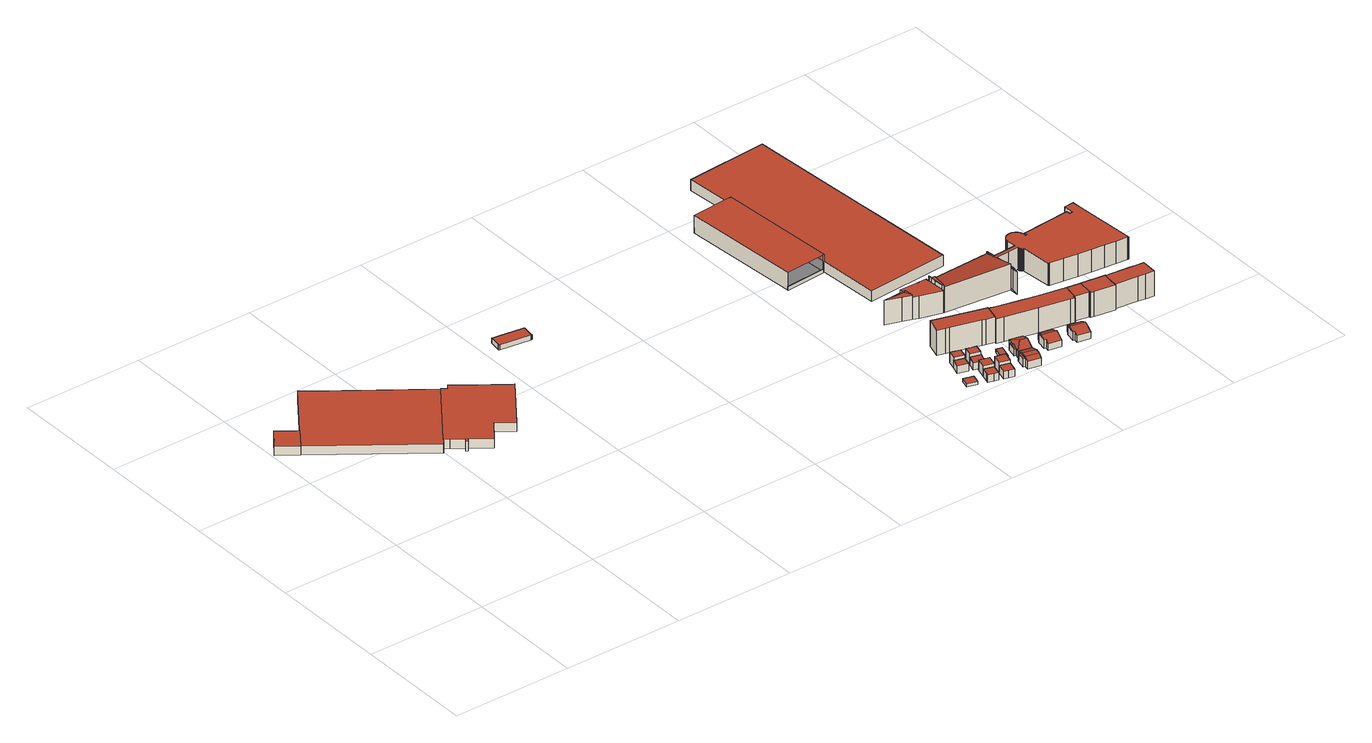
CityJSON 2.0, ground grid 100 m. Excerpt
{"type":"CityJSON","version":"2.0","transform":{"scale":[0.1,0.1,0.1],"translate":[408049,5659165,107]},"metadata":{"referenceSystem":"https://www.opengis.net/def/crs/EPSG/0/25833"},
"CityObjects":{
"building1":{"type":"Building","attributes":{"Gemeindeschluessel":14612000,"Geometrietyp2DReferenz":"3000","function":"31001_2000","roofType":"9999"},"children":["building1-1","building1-2"]},
"building1-1":{"type":"BuildingPart","attributes":{"Dachtyp_tdc":"tdcPolyFlatRoof","Dachneigung":0,"QualitaetDacherkennung":73,"Geometrietyp2DReferenz":"3000","measuredHeight":7.74,"roofType":"1000"},"parents":["building1"],"geometry":[{"type":"MultiSurface","lod":"2","boundaries":[[[0,1,2,3]],[[0,4,5,1]],[[4,6,7,5]],[[6,4,0,3]],[[2,1,5,7]]],"semantics":{"surfaces":[{"type":"WallSurface"},{"type":"RoofSurface"},{"type":"GroundSurface"}],"values":[0,0,0,1,2]}}]},
"building1-2":{"type":"BuildingPart","attributes":{"Dachtyp_tdc":"tdcPolyFlatRoof","Dachneigung":0,"QualitaetDacherkennung":89,"Geometrietyp2DReferenz":"3000","measuredHeight":7.73,"roofType":"1000"},"parents":["building1"],"geometry":[{"type":"MultiSurface","lod":"2","boundaries":[[[6,8,9,7]],[[8,10,11,9]],[[10,12,13,11]],[[12,14,15,13]],[[14,16,17,15]],[[16,18,19,17]],[[18,20,21,19]],[[20,22,23,21]],[[22,3,2,23]],[[22,20,18,16,14,12,10,8,6,3]],[[2,7,9,11,13,15,17,19,21,23]]],"semantics":{"surfaces":[{"type":"WallSurface"},{"type":"RoofSurface"},{"type":"GroundSurface"}],"values":[0,0,0,0,0,0,0,0,0,1,2]}}]},
"building2":{"type":"Building","attributes":{"Dachtyp_tdc":"tdcPolyFlatRoof","Gemeindeschluessel":14612000,"Dachneigung":0,"QualitaetDacherkennung":11,"Geometrietyp2DReferenz":"3000","measuredHeight":8.03,"function":"31001_2000","roofType":"1000"},"geometry":[{"type":"Solid","lod":"2","boundaries":[[[[24,25,26,27]],[[25,28,29,26]],[[28,30,31,29]],[[30,32,33,31]],[[32,34,35,33]],[[34,36,17,35]],[[36,37,15,17]],[[37,38,39,15]],[[38,40,41,39]],[[40,42,43,41]],[[42,44,45,43]],[[44,46,47,45]],[[46,48,49,47]],[[48,24,27,49]],[[48,46,44,42,40,38,37,36,34,32,30,28,25,24]],[[27,26,29,31,33,35,17,15,39,41,43,45,47,49]]]],"semantics":{"surfaces":[{"type":"WallSurface"},{"type":"RoofSurface"},{"type":"GroundSurface"}],"values":[[0,0,0,0,0,0,0,0,0,0,0,0,0,0,1,2]]}}]},
"building3":{"type":"Building","attributes":{"Dachtyp_tdc":"tdcPolyFlatRoof","Gemeindeschluessel":14612000,"Dachneigung":0,"QualitaetDacherkennung":66,"Geometrietyp2DReferenz":"3000","measuredHeight":3.95,"function":"31001_2000","roofType":"1000"},"geometry":[{"type":"Solid","lod":"2","boundaries":[[[[50,51,52,53]],[[51,54,55,52]],[[54,56,57,55]],[[56,58,59,57]],[[58,60,61,59]],[[60,62,63,61]],[[62,64,65,63]],[[64,66,67,65]],[[66,68,69,67]],[[68,70,71,69]],[[70,72,73,71]],[[72,74,75,73]],[[74,76,77,75]],[[76,78,79,77]],[[78,80,81,79]],[[80,50,53,81]],[[80,78,76,74,72,70,68,66,64,62,60,58,56,54,51,50]],[[53,52,55,57,59,61,63,65,67,69,71,73,75,77,79,81]]]],"semantics":{"surfaces":[{"type":"WallSurface"},{"type":"RoofSurface"},{"type":"GroundSurface"}],"values":[[0,0,0,0,0,0,0,0,0,0,0,0,0,0,0,0,1,2]]}}]},
"building4":{"type":"Building","attributes":{"Dachtyp_tdc":"tdcPolyFlatRoof","Gemeindeschluessel":14612000,"Dachneigung":0,"QualitaetDacherkennung":84,"Geometrietyp2DReferenz":"3000","measuredHeight":2.56,"function":"31001_9998","roofType":"1000"},"geometry":[{"type":"Solid","lod":"2","boundaries":[[[[82,83,84,85]],[[83,86,87,84]],[[86,88,89,87]],[[88,90,91,89]],[[90,92,93,91]],[[92,82,85,93]],[[92,90,88,86,83,82]],[[85,84,87,89,91,93]]]],"semantics":{"surfaces":[{"type":"WallSurface"},{"type":"RoofSurface"},{"type":"GroundSurface"}],"values":[[0,0,0,0,0,0,1,2]]}}]},
"building5":{"type":"Building","attributes":{"Dachtyp_tdc":"tdcPolyFlatRoof","Gemeindeschluessel":14612000,"Dachneigung":0,"QualitaetDacherkennung":27,"Geometrietyp2DReferenz":"3000","measuredHeight":6.41,"function":"31001_9998","roofType":"1000"},"geometry":[{"type":"Solid","lod":"2","boundaries":[[[[94,95,96,97]],[[95,98,99,96]],[[98,100,101,99]],[[100,94,97,101]],[[100,98,95,94]],[[97,96,99,101]]]],"semantics":{"surfaces":[{"type":"WallSurface"},{"type":"RoofSurface"},{"type":"GroundSurface"}],"values":[[0,0,0,0,1,2]]}}]},
"building6":{"type":"Building","attributes":{"Dachtyp_tdc":"tdcPolyFlatRoof","Gemeindeschluessel":14612000,"Dachneigung":0,"QualitaetDacherkennung":54,"Geometrietyp2DReferenz":"3000","measuredHeight":6.21,"function":"31001_9998","roofType":"1000"},"geometry":[{"type":"Solid","lod":"2","boundaries":[[[[102,103,104,105]],[[103,106,107,104]],[[106,108,109,107]],[[108,110,111,109]],[[110,112,113,111]],[[112,102,105,113]],[[112,110,108,106,103,102]],[[105,104,107,109,111,113]]]],"semantics":{"surfaces":[{"type":"WallSurface"},{"type":"RoofSurface"},{"type":"GroundSurface"}],"values":[[0,0,0,0,0,0,1,2]]}}]},
"building7":{"type":"Building","attributes":{"Dachtyp_tdc":"tdcPolyFlatRoof","Gemeindeschluessel":14612000,"Dachneigung":0,"QualitaetDacherkennung":80,"Geometrietyp2DReferenz":"3000","measuredHeight":8.89,"function":"31001_9998","roofType":"1000"},"geometry":[{"type":"Solid","lod":"2","boundaries":[[[[114,115,116,117]],[[118,119,115,114]],[[119,120,116,115]],[[120,121,117,116]],[[121,118,114,117]],[[121,120,119,118]]]],"semantics":{"surfaces":[{"type":"GroundSurface"},{"type":"WallSurface"},{"type":"RoofSurface"}],"values":[[0,1,1,1,1,2]]}}]},
"building8":{"type":"Building","attributes":{"Dachtyp_tdc":"tdcPolyFlatRoof","Gemeindeschluessel":14612000,"Dachneigung":0,"QualitaetDacherkennung":79,"Geometrietyp2DReferenz":"3000","measuredHeight":8.9,"function":"31001_9998","roofType":"1000"},"geometry":[{"type":"Solid","lod":"2","boundaries":[[[[122,123,124,125]],[[123,126,127,124]],[[126,128,129,127]],[[128,122,125,129]],[[128,126,123,122]],[[125,124,127,129]]]],"semantics":{"surfaces":[{"type":"WallSurface"},{"type":"RoofSurface"},{"type":"GroundSurface"}],"values":[[0,0,0,0,1,2]]}}]},
"building9":{"type":"Building","attributes":{"Dachtyp_tdc":"tdcGableRoof","Gemeindeschluessel":14612000,"Dachneigung":12.11,"QualitaetDacherkennung":17,"Geometrietyp2DReferenz":"3000","measuredHeight":7.28,"function":"31001_9998","roofType":"3100"},"geometry":[{"type":"Solid","lod":"2","boundaries":[[[[130,131,132,133]],[[131,134,135,132]],[[134,136,137,135]],[[136,130,133,137]],[[134,131,138]],[[130,136,139]],[[131,130,139,138]],[[136,134,138,139]],[[133,132,135,137]]]],"semantics":{"surfaces":[{"type":"WallSurface"},{"type":"RoofSurface"},{"type":"GroundSurface"}],"values":[[0,0,0,0,0,0,1,1,2]]}}]},
"building10":{"type":"Building","attributes":{"Dachtyp_tdc":"tdcPolyFlatRoof","Gemeindeschluessel":14612000,"Dachneigung":0,"QualitaetDacherkennung":54,"Geometrietyp2DReferenz":"3000","measuredHeight":6.26,"function":"31001_9998","roofType":"1000"},"geometry":[{"type":"Solid","lod":"2","boundaries":[[[[140,141,142,143]],[[141,144,145,142]],[[144,146,147,145]],[[146,148,149,147]],[[148,150,151,149]],[[150,140,143,151]],[[150,148,146,144,141,140]],[[143,142,145,147,149,151]]]],"semantics":{"surfaces":[{"type":"WallSurface"},{"type":"RoofSurface"},{"type":"GroundSurface"}],"values":[[0,0,0,0,0,0,1,2]]}}]},
"building11":{"type":"Building","attributes":{"Dachtyp_tdc":"tdcPolyFlatRoof","Gemeindeschluessel":14612000,"Dachneigung":0,"QualitaetDacherkennung":80,"Geometrietyp2DReferenz":"3000","measuredHeight":8.88,"function":"31001_9998","roofType":"1000"},"geometry":[{"type":"Solid","lod":"2","boundaries":[[[[152,153,154,155]],[[153,156,157,154]],[[156,158,159,157]],[[158,160,161,159]],[[160,162,163,161]],[[162,164,165,163]],[[164,152,155,165]],[[164,162,160,158,156,153,152]],[[155,154,157,159,161,163,165]]]],"semantics":{"surfaces":[{"type":"WallSurface"},{"type":"RoofSurface"},{"type":"GroundSurface"}],"values":[[0,0,0,0,0,0,0,1,2]]}}]},
"building12":{"type":"Building","attributes":{"Dachtyp_tdc":"tdcPolyFlatRoof","Gemeindeschluessel":14612000,"Dachneigung":0,"QualitaetDacherkennung":80,"Geometrietyp2DReferenz":"3000","measuredHeight":8.95,"function":"31001_9998","roofType":"1000"},"geometry":[{"type":"Solid","lod":"2","boundaries":[[[[166,167,168,145]],[[167,169,170,168]],[[169,171,147,170]],[[171,166,145,147]],[[171,169,167,166]],[[145,168,170,147]]]],"semantics":{"surfaces":[{"type":"WallSurface"},{"type":"RoofSurface"},{"type":"GroundSurface"}],"values":[[0,0,0,0,1,2]]}}]},
"building13":{"type":"Building","attributes":{"Dachtyp_tdc":"tdcPolyFlatRoof","Gemeindeschluessel":14612000,"Dachneigung":0,"QualitaetDacherkennung":47,"Geometrietyp2DReferenz":"3000","measuredHeight":21.58,"function":"31001_9998","roofType":"1000"},"geometry":[{"type":"Solid","lod":"2","boundaries":[[[[172,173,174,175]],[[173,176,177,174]],[[176,178,179,177]],[[178,180,181,179]],[[180,182,183,181]],[[182,184,185,183]],[[184,186,187,185]],[[186,188,189,187]],[[188,190,191,189]],[[190,192,193,191]],[[192,172,175,193]],[[192,190,188,186,184,182,180,178,176,173,172]],[[175,174,177,179,181,183,185,187,189,191,193]]]],"semantics":{"surfaces":[{"type":"WallSurface"},{"type":"RoofSurface"},{"type":"GroundSurface"}],"values":[[0,0,0,0,0,0,0,0,0,0,0,1,2]]}}]},
"building14":{"type":"Building","attributes":{"Dachtyp_tdc":"tdcPolyFlatRoof","Gemeindeschluessel":14612000,"Dachneigung":0,"QualitaetDacherkennung":71,"Geometrietyp2DReferenz":"3000","measuredHeight":2.73,"function":"31001_9998","roofType":"1000"},"geometry":[{"type":"Solid","lod":"2","boundaries":[[[[194,195,196,197]],[[195,198,199,196]],[[198,200,201,199]],[[200,202,203,201]],[[202,194,197,203]],[[202,200,198,195,194]],[[197,196,199,201,203]]]],"semantics":{"surfaces":[{"type":"WallSurface"},{"type":"RoofSurface"},{"type":"GroundSurface"}],"values":[[0,0,0,0,0,1,2]]}}]},
"building15":{"type":"Building","attributes":{"Gemeindeschluessel":14612000,"Geometrietyp2DReferenz":"3000","function":"31001_9998","roofType":"9999"},"children":["building15-1","building15-2"]},
"building15-1":{"type":"BuildingPart","attributes":{"Dachtyp_tdc":"tdcPolyFlatRoof","Dachneigung":7.31,"QualitaetDacherkennung":38,"Geometrietyp2DReferenz":"3000","measuredHeight":6.77,"roofType":"2100"},"parents":["building15"],"geometry":[{"type":"MultiSurface","lod":"2","boundaries":[[[204,205,206,207]],[[208,209,210,211]],[[209,204,207,210]],[[209,208,212,213,205,204]],[[207,206,214,215,211,210]]],"semantics":{"surfaces":[{"type":"WallSurface"},{"type":"RoofSurface"},{"type":"GroundSurface"}],"values":[0,0,0,1,2]}}]},
"building15-2":{"type":"BuildingPart","attributes":{"Dachtyp_tdc":"tdcCutGableRoof","Dachneigung":18.87,"QualitaetDacherkennung":30,"Geometrietyp2DReferenz":"3000","measuredHeight":8.64,"roofType":"9999"},"parents":["building15"],"geometry":[{"type":"MultiSurface","lod":"2","boundaries":[[[216,206,205]],[[216,217,218,206]],[[217,219,220,218]],[[219,221,222,220]],[[221,223,224,222]],[[223,225,226,224]],[[225,227,228,226]],[[227,229,230,228]],[[229,231,232,230]],[[231,233,211,232]],[[233,234,212,215,211]],[[223,221,219,217,216,235]],[[234,233,231,229,227,225]],[[235,234,225,223]],[[206,218,220,222,224,226,228,230,232,211,215,214]]],"semantics":{"surfaces":[{"type":"WallSurface"},{"type":"RoofSurface"},{"type":"GroundSurface"}],"values":[0,0,0,0,0,0,0,0,0,0,0,1,1,1,2]}}]},
"building16":{"type":"Building","attributes":{"Gemeindeschluessel":14612000,"Geometrietyp2DReferenz":"3000","function":"31001_9998","roofType":"9999"},"children":["building16-1","building16-2"]},
"building16-1":{"type":"BuildingPart","attributes":{"Dachtyp_tdc":"tdcHipAndGableRoof","Dachneigung":21.32,"QualitaetDacherkennung":24,"Geometrietyp2DReferenz":"3000","measuredHeight":8.96,"roofType":"5000"},"parents":["building16"],"geometry":[{"type":"MultiSurface","lod":"2","boundaries":[[[236,237,238,239]],[[237,240,220,238]],[[240,241,218,220]],[[241,242,243,218]],[[242,244,245,246,243]],[[247,248,249,250,251]],[[248,252,253,249]],[[252,254,255,253]],[[254,236,239,255]],[[248,247,256,257,244,242,241,258]],[[241,240,237,236,258]],[[236,254,252,248,258]],[[239,238,220,218,243,246,250,249,253,255]]],"semantics":{"surfaces":[{"type":"WallSurface"},{"type":"RoofSurface"},{"type":"GroundSurface"}],"values":[0,0,0,0,0,0,0,0,0,1,1,1,2]}}]},
"building16-2":{"type":"BuildingPart","attributes":{"Dachtyp_tdc":"tdcGableRoof","Dachneigung":18.89,"QualitaetDacherkennung":17,"Geometrietyp2DReferenz":"3000","measuredHeight":6.98,"roofType":"3100"},"parents":["building16"],"geometry":[{"type":"MultiSurface","lod":"2","boundaries":[[[245,259,260,246]],[[259,261,262,260]],[[261,251,250,262]],[[261,259,263]],[[259,245,257,264,263]],[[251,261,263,264,256]],[[246,260,262,250]]],"semantics":{"surfaces":[{"type":"WallSurface"},{"type":"RoofSurface"},{"type":"GroundSurface"}],"values":[0,0,0,0,1,1,2]}}]},
"building17":{"type":"Building","attributes":{"Gemeindeschluessel":14612000,"Geometrietyp2DReferenz":"3000","function":"31001_2000","roofType":"9999"},"children":["building17-1","building17-2","building17-3","building17-4","building17-5","building17-6","building17-7","building17-8","building17-9"]},
"building17-1":{"type":"BuildingPart","attributes":{"Dachtyp_tdc":"tdcGableRoof","Dachneigung":10.17,"QualitaetDacherkennung":9,"Geometrietyp2DReferenz":"3000","measuredHeight":22.15,"roofType":"3100"},"parents":["building17"],"geometry":[{"type":"MultiSurface","lod":"2","boundaries":[[[265,266,267,268,269]],[[270,271,272,273]],[[270,274,275,266,265,276,271]],[[268,267,277,278,273,272,279,280]]],"semantics":{"surfaces":[{"type":"WallSurface"},{"type":"RoofSurface"},{"type":"GroundSurface"}],"values":[0,0,1,2]}}]},
"building17-2":{"type":"BuildingPart","attributes":{"Dachtyp_tdc":"tdcPolyFlatRoof","Dachneigung":0,"QualitaetDacherkennung":38,"Geometrietyp2DReferenz":"3000","measuredHeight":22.91,"roofType":"1000"},"parents":["building17"],"geometry":[{"type":"MultiSurface","lod":"2","boundaries":[[[281,282,283,284,285,286]],[[287,288,289,278,277,290]],[[286,285,288,287,291]],[[285,284,289,288]],[[284,283,278,289]],[[283,274,278]],[[282,281,292,290,277,275]]],"semantics":{"surfaces":[{"type":"RoofSurface"},{"type":"GroundSurface"},{"type":"WallSurface"}],"values":[0,1,2,2,2,2,2]}}]},
"building17-3":{"type":"BuildingPart","attributes":{"Dachtyp_tdc":"tdcPolyFlatRoof","Dachneigung":0,"QualitaetDacherkennung":74,"Geometrietyp2DReferenz":"3000","measuredHeight":8.21,"roofType":"1000"},"parents":["building17"],"geometry":[{"type":"MultiSurface","lod":"2","boundaries":[[[293,294,295,296]],[[297,298,299,300]],[[298,293,296,299]],[[298,297,294,293]],[[296,295,300,299]]],"semantics":{"surfaces":[{"type":"WallSurface"},{"type":"RoofSurface"},{"type":"GroundSurface"}],"values":[0,0,0,1,2]}}]},
"building17-4":{"type":"BuildingPart","attributes":{"Dachtyp_tdc":"tdcPolyFlatRoof","Dachneigung":3.92,"QualitaetDacherkennung":43,"Geometrietyp2DReferenz":"3000","measuredHeight":4.65,"roofType":"2100"},"parents":["building17"],"geometry":[{"type":"MultiSurface","lod":"2","boundaries":[[[301,302,303,304]],[[305,306,307,308]],[[305,302,301,306]],[[307,304,303,308]]],"semantics":{"surfaces":[{"type":"WallSurface"},{"type":"RoofSurface"},{"type":"GroundSurface"}],"values":[0,0,1,2]}}]},
"building17-5":{"type":"BuildingPart","attributes":{"Dachtyp_tdc":"tdcPolyFlatRoof","Dachneigung":15.37,"QualitaetDacherkennung":56,"Geometrietyp2DReferenz":"3000","measuredHeight":19.2,"roofType":"2100"},"parents":["building17"],"geometry":[{"type":"MultiSurface","lod":"2","boundaries":[[[309,310,311,272,271]],[[310,312,313,311]],[[312,314,276,279,313]],[[314,312,310,309]],[[272,311,313,279]]],"semantics":{"surfaces":[{"type":"WallSurface"},{"type":"RoofSurface"},{"type":"GroundSurface"}],"values":[0,0,0,1,2]}}]},
"building17-6":{"type":"BuildingPart","attributes":{"Dachtyp_tdc":"tdcPolyFlatRoof","Dachneigung":0,"QualitaetDacherkennung":44,"Geometrietyp2DReferenz":"3000","measuredHeight":4.75,"roofType":"1000"},"parents":["building17"],"geometry":[{"type":"MultiSurface","lod":"2","boundaries":[[[315,316,317,318]],[[316,319,320,317]],[[319,321,322,320]],[[321,323,301,304,322]],[[324,307,306]],[[324,325,326,307]],[[325,315,318,326]],[[325,324,323,321,319,316,315]],[[318,317,320,322,304,307,326]]],"semantics":{"surfaces":[{"type":"WallSurface"},{"type":"RoofSurface"},{"type":"GroundSurface"}],"values":[0,0,0,0,0,0,0,1,2]}}]},
"building17-7":{"type":"BuildingPart","attributes":{"Dachtyp_tdc":"tdcFreeFormRoof","Dachneigung":26.52,"QualitaetDacherkennung":30,"Geometrietyp2DReferenz":"3000","measuredHeight":19.35,"roofType":"5000"},"parents":["building17"],"geometry":[{"type":"MultiSurface","lod":"2","boundaries":[[[327,328,329,280]],[[328,330,331,329]],[[330,332,333,331]],[[334,332,330]],[[335,334,330,328]],[[335,328,327]],[[334,335,327,269,332]],[[280,329,331,333,268]]],"semantics":{"surfaces":[{"type":"WallSurface"},{"type":"RoofSurface"},{"type":"GroundSurface"}],"values":[0,0,0,1,1,1,1,2]}}]},
"building17-8":{"type":"BuildingPart","attributes":{"Dachtyp_tdc":"tdcFreeFormRoof","Dachneigung":11.67,"QualitaetDacherkennung":12,"Geometrietyp2DReferenz":"3000","measuredHeight":21.69,"roofType":"5000"},"parents":["building17"],"geometry":[{"type":"MultiSurface","lod":"2","boundaries":[[[336,337,338,339]],[[337,340,341,342,338]],[[343,336,339,344,345]],[[340,337,346]],[[337,336,343,347,346]],[[347,340,346]],[[339,338,342,348,344]]],"semantics":{"surfaces":[{"type":"WallSurface"},{"type":"RoofSurface"},{"type":"GroundSurface"}],"values":[0,0,0,1,1,1,2]}}]},
"building17-9":{"type":"BuildingPart","attributes":{"Dachtyp_tdc":"tdcPolyFlatRoof","Dachneigung":0,"QualitaetDacherkennung":50,"Geometrietyp2DReferenz":"3000","measuredHeight":18.94,"roofType":"1000"},"parents":["building17"],"geometry":[{"type":"MultiSurface","lod":"2","boundaries":[[[292,349,350,290]],[[349,351,352,350]],[[351,345,344,352]],[[341,353,305,308,342]],[[354,355,297,300,303,302]],[[356,291,287,295,294]],[[291,356,355,354,353,341,357,345,351,349,292]],[[290,350,352,344,348,342,308,303,300,295,287]]],"semantics":{"surfaces":[{"type":"WallSurface"},{"type":"RoofSurface"},{"type":"GroundSurface"}],"values":[0,0,0,0,0,0,1,2]}}]},
"building18":{"type":"Building","attributes":{"Dachtyp_tdc":"tdcFreeFormRoof","Gemeindeschluessel":14612000,"Dachneigung":22.68,"QualitaetDacherkennung":18,"Geometrietyp2DReferenz":"3000","measuredHeight":8.89,"function":"31001_9998","roofType":"5000"},"geometry":[{"type":"Solid","lod":"2","boundaries":[[[[358,359,360,361]],[[359,362,363,360]],[[362,364,365,363]],[[364,366,367,365]],[[366,368,369,367]],[[368,370,371,369]],[[370,372,373,371]],[[372,374,375,373]],[[374,376,377,375]],[[376,358,361,377]],[[378,368,366,364,362,359,379]],[[372,370,378,379,358,376,374]],[[370,368,378]],[[359,358,379]],[[361,360,363,365,367,369,371,373,375,377]]]],"semantics":{"surfaces":[{"type":"WallSurface"},{"type":"RoofSurface"},{"type":"GroundSurface"}],"values":[[0,0,0,0,0,0,0,0,0,0,1,1,0,0,2]]}}]},
"building19":{"type":"Building","attributes":{"Gemeindeschluessel":14612000,"Dachtyp_tdc":"tdcPolyFlatRoof","Dachneigung":0,"QualitaetDacherkennung":45,"Geometrietyp2DReferenz":"3000","measuredHeight":21.24,"function":"31001_9998","roofType":"1000"},"geometry":[{"type":"Solid","lod":"2","boundaries":[[[[380,381,382,383]],[[381,384,385,382]],[[384,386,175,385]],[[386,387,193,175]],[[387,388,191,193]],[[388,389,390,191]],[[389,391,392,390]],[[391,393,394,392]],[[393,395,396,394]],[[395,397,398,396]],[[397,399,400,398]],[[399,401,402,400]],[[401,403,404,402]],[[403,405,406,404]],[[405,407,408,406]],[[407,380,383,408]],[[407,405,403,401,399,397,395,393,391,389,388,387,386,384,381,380]],[[383,382,385,175,193,191,390,392,394,396,398,400,402,404,406,408]]]],"semantics":{"surfaces":[{"type":"WallSurface"},{"type":"RoofSurface"},{"type":"GroundSurface"}],"values":[[0,0,0,0,0,0,0,0,0,0,0,0,0,0,0,0,1,2]]}}]},
"building20":{"type":"Building","attributes":{"Gemeindeschluessel":14612000,"Geometrietyp2DReferenz":"3000","function":"31001_2000","roofType":"9999"},"children":["building20-1","building20-2","building20-3","building20-4"]},
"building20-1":{"type":"BuildingPart","attributes":{"Dachtyp_tdc":"tdcPolyFlatRoof","Dachneigung":0,"QualitaetDacherkennung":84,"Geometrietyp2DReferenz":"3000","measuredHeight":9.13,"roofType":"1000"},"parents":["building20"],"geometry":[{"type":"MultiSurface","lod":"2","boundaries":[[[409,410,411,412]],[[413,414,415,416]],[[414,417,418,415]],[[417,419,420,418]],[[419,421,422,420]],[[421,423,424,422]],[[423,409,412,424]],[[423,421,419,417,414,413,410,409]],[[412,411,416,415,418,420,422,424]]],"semantics":{"surfaces":[{"type":"WallSurface"},{"type":"RoofSurface"},{"type":"GroundSurface"}],"values":[0,0,0,0,0,0,0,1,2]}}]},
"building20-2":{"type":"BuildingPart","attributes":{"Dachtyp_tdc":"tdcPolyFlatRoof","Dachneigung":0,"QualitaetDacherkennung":0,"Geometrietyp2DReferenz":"3000","measuredHeight":4.09,"roofType":"9999"},"parents":["building20"],"geometry":[{"type":"MultiSurface","lod":"2","boundaries":[[[425,426,427,428]],[[428,427,429,430]],[[427,426,431,429]],[[426,425,432,431]],[[430,429,431,432]],[[430,432,425,428]]],"semantics":{"surfaces":[{"type":"RoofSurface"},{"type":"WallSurface"},{"type":"GroundSurface"},{"type":"ClosureSurface","isClosure":"1","QuelleClosure":"LoD1Solid"}],"values":[0,1,1,1,2,3]}}]},
"building20-3":{"type":"BuildingPart","attributes":{"Dachtyp_tdc":"tdcPolyFlatRoof","Dachneigung":0,"QualitaetDacherkennung":0,"Geometrietyp2DReferenz":"3000","measuredHeight":3,"roofType":"9999"},"parents":["building20"],"geometry":[{"type":"MultiSurface","lod":"2","boundaries":[[[433,434,435,436]],[[436,435,437,438]],[[435,434,439,437]],[[434,433,440,439]],[[438,437,439,440]],[[438,440,433,436]]],"semantics":{"surfaces":[{"type":"RoofSurface"},{"type":"WallSurface"},{"type":"GroundSurface"},{"type":"ClosureSurface","isClosure":"1","QuelleClosure":"LoD1Solid"}],"values":[0,1,1,1,2,3]}}]},
"building20-4":{"type":"BuildingPart","attributes":{"Dachtyp_tdc":"tdcPolyFlatRoof","Dachneigung":0,"QualitaetDacherkennung":83,"Geometrietyp2DReferenz":"3000","measuredHeight":14.99,"roofType":"1000"},"parents":["building20"],"geometry":[{"type":"MultiSurface","lod":"2","boundaries":[[[441,413,416]],[[442,443,428,430,440,433]],[[444,441,416,432,425]],[[445,411,410]],[[445,446,436,438,411]],[[446,445,441,444,443,442]],[[440,430,432,416,411,438]]],"semantics":{"surfaces":[{"type":"WallSurface"},{"type":"RoofSurface"},{"type":"GroundSurface"}],"values":[0,0,0,0,0,1,2]}}]},
"building21":{"type":"Building","attributes":{"Dachtyp_tdc":"tdcFreeFormRoof","Gemeindeschluessel":14612000,"Dachneigung":21.78,"QualitaetDacherkennung":16,"Geometrietyp2DReferenz":"3000","measuredHeight":9.16,"function":"31001_9998","roofType":"5000"},"geometry":[{"type":"Solid","lod":"2","boundaries":[[[[447,448,449,450]],[[448,451,452,449]],[[451,453,454,452]],[[453,455,456,454]],[[455,457,458,456]],[[457,459,460,458]],[[459,461,462,460]],[[463,455,453,451,448,447,464]],[[465,461,459,457,463,464,466]],[[457,455,463]],[[447,466,464]],[[462,467,468,450,449,452,454,456,458,460]],[[461,465,467,462]],[[465,466,468,467]],[[466,447,450,468]]]],"semantics":{"surfaces":[{"type":"WallSurface"},{"type":"RoofSurface"},{"type":"GroundSurface"}],"values":[[0,0,0,0,0,0,0,1,1,0,0,2,0,0,0]]}}]},
"building22":{"type":"Building","attributes":{"Gemeindeschluessel":14612000,"Geometrietyp2DReferenz":"3000","function":"31001_9998","roofType":"9999"},"children":["building22-1","building22-2"]},
"building22-1":{"type":"BuildingPart","attributes":{"Dachtyp_tdc":"tdcPolyFlatRoof","Dachneigung":0,"QualitaetDacherkennung":29,"Geometrietyp2DReferenz":"3000","measuredHeight":21.22,"roofType":"1000"},"parents":["building22"],"geometry":[{"type":"MultiSurface","lod":"2","boundaries":[[[469,470,471,472]],[[473,469,472,474,475]],[[470,476,477,471]],[[476,478,479,477]],[[478,480,481,479]],[[480,482,483,481]],[[482,484,485,483]],[[484,486,485]],[[484,482,480,478,476,470,469,473]],[[474,472,471,477,479,481,483,485]]],"semantics":{"surfaces":[{"type":"WallSurface"},{"type":"RoofSurface"},{"type":"GroundSurface"}],"values":[0,0,0,0,0,0,0,0,1,2]}}]},
"building22-2":{"type":"BuildingPart","attributes":{"Dachtyp_tdc":"tdcPolyFlatRoof","Dachneigung":0,"QualitaetDacherkennung":59,"Geometrietyp2DReferenz":"3000","measuredHeight":21.05,"roofType":"1000"},"parents":["building22"],"geometry":[{"type":"MultiSurface","lod":"2","boundaries":[[[487,475,474,400]],[[486,488,489,485]],[[488,490,402,489]],[[490,487,400,402]],[[490,488,486,475,487]],[[400,474,485,489,402]]],"semantics":{"surfaces":[{"type":"WallSurface"},{"type":"RoofSurface"},{"type":"GroundSurface"}],"values":[0,0,0,0,1,2]}}]},
"building23":{"type":"Building","attributes":{"Dachtyp_tdc":"tdcPolyFlatRoof","Gemeindeschluessel":14612000,"Dachneigung":0,"QualitaetDacherkennung":47,"Geometrietyp2DReferenz":"3000","measuredHeight":21.27,"function":"31001_9998","roofType":"1000"},"geometry":[{"type":"Solid","lod":"2","boundaries":[[[[491,492,493,494]],[[492,495,496,493]],[[495,497,498,496]],[[497,499,500,498]],[[499,501,502,500]],[[501,503,504,502]],[[503,505,506,504]],[[505,507,508,506]],[[507,509,510,508]],[[509,511,512,510]],[[511,491,494,512]],[[511,509,507,505,503,501,499,497,495,492,491]],[[494,493,496,498,500,502,504,506,508,510,512]]]],"semantics":{"surfaces":[{"type":"WallSurface"},{"type":"RoofSurface"},{"type":"GroundSurface"}],"values":[[0,0,0,0,0,0,0,0,0,0,0,1,2]]}}]},
"building24":{"type":"Building","attributes":{"Dachtyp_tdc":"tdcPolyFlatRoof","Gemeindeschluessel":14612000,"Dachneigung":0,"QualitaetDacherkennung":32,"Geometrietyp2DReferenz":"3000","measuredHeight":19.13,"function":"31001_2000","roofType":"1000"},"geometry":[{"type":"Solid","lod":"2","boundaries":[[[[513,514,515,516]],[[514,517,518,515]],[[517,519,520,518]],[[519,521,522,520]],[[521,328,523,522]],[[328,327,524,523]],[[327,525,526,524]],[[525,527,528,526]],[[527,529,530,528]],[[529,531,532,530]],[[531,533,534,532]],[[533,535,536,534]],[[535,537,538,536]],[[537,539,540,538]],[[539,541,542,540]],[[541,543,544,542]],[[543,545,546,544]],[[545,547,548,546]],[[547,549,550,548]],[[549,551,552,550]],[[551,553,554,552]],[[553,555,556,554]],[[555,557,558,556]],[[557,559,560,558]],[[559,561,562,560]],[[561,563,564,562]],[[563,565,566,564]],[[565,567,568,566]],[[567,569,570,568]],[[569,571,572,570]],[[571,573,574,572]],[[573,575,576,574]],[[575,577,578,576]],[[577,579,580,578]],[[579,581,582,580]],[[581,583,584,582]],[[583,585,586,584]],[[585,587,588,586]],[[587,589,590,588]],[[589,591,592,590]],[[591,593,594,592]],[[593,595,596,594]],[[595,597,598,596]],[[597,599,600,598]],[[599,601,602,600]],[[601,603,604,602]],[[603,605,606,604]],[[605,607,608,606]],[[607,609,610,608]],[[609,611,612,610]],[[611,613,614,612]],[[613,615,616,614]],[[615,617,618,616]],[[617,619,620,618]],[[619,621,622,620]],[[621,623,624,622]],[[623,625,626,624]],[[625,627,628,626]],[[627,629,630,628]],[[629,631,632,630]],[[631,633,634,632]],[[633,635,636,634]],[[635,637,638,636]],[[637,639,640,638]],[[639,641,642,640]],[[641,643,644,642]],[[643,645,646,644]],[[643,641,639,637,635,633,631,629,627,625,623,621,619,617,615,613,611,609,607,605,603,601,599,597,595,593,591,589,587,585,583,581,579,577,575,573,571,569,567,565,563,561,559,557,555,553,551,549,547,545,543,541,539,537,535,533,531,529,527,525,327,328,521,519,517,514,513,647,648,649,650,651,652,653,654,655,656,657,658,659,660,661,662,663,664,665,645]],[[646,666,667,668,669,670,671,672,673,674,675,676,677,678,679,680,681,682,683,684,516,515,518,520,522,523,524,526,528,530,532,534,536,538,540,542,544,546,548,550,552,554,556,558,560,562,564,566,568,570,572,574,576,578,580,582,584,586,588,590,592,594,596,598,600,602,604,606,608,610,612,614,616,618,620,622,624,626,628,630,632,634,636,638,640,642,644]],[[645,665,666,646]],[[665,664,667,666]],[[664,663,668,667]],[[663,662,669,668]],[[662,661,670,669]],[[661,660,671,670]],[[660,659,672,671]],[[659,658,673,672]],[[658,657,674,673]],[[657,656,675,674]],[[656,655,676,675]],[[655,654,677,676]],[[654,653,678,677]],[[653,652,679,678]],[[652,651,680,679]],[[651,650,681,680]],[[650,649,682,681]],[[649,648,683,682]],[[648,647,684,683]],[[647,513,516,684]]]],"semantics":{"surfaces":[{"type":"WallSurface"},{"type":"RoofSurface"},{"type":"GroundSurface"}],"values":[[0,0,0,0,0,0,0,0,0,0,0,0,0,0,0,0,0,0,0,0,0,0,0,0,0,0,0,0,0,0,0,0,0,0,0,0,0,0,0,0,0,0,0,0,0,0,0,0,0,0,0,0,0,0,0,0,0,0,0,0,0,0,0,0,0,0,0,1,2,0,0,0,0,0,0,0,0,0,0,0,0,0,0,0,0,0,0,0,0]]}}]}
},
"vertices":[
[7,2426,100],[7,2426,23],[160,2315,23],[160,2315,100],[125,2587,100],[125,2587,23],[277,2476,100],[277,2476,23],
[575,2887,100],[575,2887,23],[831,2700,100],[831,2700,23],[1030,2555,100],[1030,2555,23],[1399,2286,100],[1399,2286,23],[1014,1757,100],[1014,1757,23],[1008,1747,100],[1008,1747,23],[990,1723,100],[990,1723,23],[983,1715,100],[983,1715,23],
[1307,1543,103],[1157,1653,103],[1157,1653,23],[1307,1543,23],[1139,1628,103],[1139,1628,23],[1125,1639,103],[1125,1639,23],[1143,1663,103],[1143,1663,23],[1053,1729,103],[1053,1729,23],[1014,1757,103],[1399,2286,103],[1439,2257,103],[1439,2257,23],[1464,2292,103],[1464,2292,23],[1717,2107,103],[1717,2107,23],[1851,2009,103],[1851,2009,23],[1561,1611,103],[1561,1611,23],[1427,1708,103],[1427,1708,23],
[2103,2512,69],[2095,2513,69],[2095,2513,29],[2103,2512,29],[2096,2521,69],[2096,2521,29],[2099,2521,69],[2099,2521,29],[2112,2611,69],[2112,2611,29],[2113,2618,69],[2113,2618,29],[2117,2617,69],[2117,2617,29],[2191,2607,69],[2191,2607,29],[2295,2592,69],[2295,2592,29],[2375,2581,69],[2375,2581,29],[2379,2580,69],[2379,2580,29],[2378,2574,69],[2378,2574,29],[2365,2484,69],[2365,2484,29],[2368,2483,69],[2368,2483,29],[2367,2475,69],[2367,2475,29],[2359,2476,69],[2359,2476,29],
[4538,89,45],[4457,111,45],[4457,111,19],[4538,89,19],[4476,182,45],[4476,182,19],[4478,181,45],[4478,181,19],[4556,159,45],[4556,159,19],[4541,102,45],[4541,102,19],
[4590,264,84],[4508,287,84],[4508,287,20],[4590,264,20],[4528,359,84],[4528,359,20],[4610,336,84],[4610,336,20],
[4607,62,83],[4613,82,83],[4613,82,21],[4607,62,21],[4630,144,83],[4630,144,21],[4711,121,83],[4711,121,21],[4688,40,83],[4688,40,21],[4655,49,83],[4655,49,21],
[4528,359,21],[4549,431,21],[4630,408,21],[4610,336,21],[4528,359,109],[4549,431,109],[4630,408,109],[4610,336,109],
[4711,121,109],[4630,144,109],[4630,144,20],[4711,121,20],[4653,227,109],[4653,227,20],[4735,204,109],[4735,204,20],
[4647,325,69],[4728,302,69],[4728,302,20],[4647,325,20],[4708,230,80],[4708,230,20],[4626,253,80],[4626,253,20],[4724,289,93],[4643,312,93],
[4758,20,83],[4725,30,83],[4725,30,20],[4758,20,20],[4748,111,83],[4748,111,20],[4830,88,83],[4830,88,20],[4812,26,83],[4812,26,20],[4807,7,83],[4807,7,20],
[4647,325,109],[4667,398,109],[4667,398,21],[4647,325,21],[4689,392,109],[4689,392,21],[4711,386,109],[4711,386,21],[4736,379,109],[4736,379,21],[4748,375,109],[4748,375,21],[4728,302,109],[4728,302,21],
[4748,111,109],[4771,193,109],[4771,193,20],[4853,171,109],[4853,171,20],[4830,88,109],
[4974,447,227],[4906,466,227],[4906,466,11],[4974,447,11],[4877,474,227],[4877,474,11],[4635,542,227],[4635,542,11],[4606,550,227],[4606,550,11],[4538,569,227],[4538,569,11],[4578,697,227],[4578,697,11],[4943,594,227],[4943,594,11],[5006,577,227],[5006,577,11],[5006,574,227],[5006,574,11],[4980,472,227],[4980,472,11],
[4869,233,45],[4863,234,45],[4863,234,18],[4869,233,18],[4892,338,45],[4892,338,18],[4942,324,45],[4942,324,18],[4913,221,45],[4913,221,18],
[4952,151,85],[4968,148,83],[4968,148,17],[4952,151,17],[4948,64,83],[4933,68,85],[4933,68,17],[4948,64,17],[4949,67,83],[4958,108,83],[4958,108,17],[4949,67,17],
[4968,148,89],[4976,182,77],[4976,182,17],[5080,158,77],[5080,158,17],[5073,124,89],[5073,124,17],[5063,84,104],[5063,84,17],[5054,43,103],[5054,43,17],[5053,41,102],[5053,41,17],[5045,4,81],[5045,4,17],[4940,28,81],[4940,28,17],[4948,64,102],[4949,67,103],[4958,108,104],
[5099,237,107],[5088,192,89],[5088,192,17],[5099,237,17],[5080,158,75],[4976,182,75],[4984,217,77],[4984,217,17],[4983,217,77],[4983,217,72],[4983,217,17],[5002,300,80],[5011,337,81],[5011,337,17],[5002,300,17],[5002,300,77],[5116,312,81],[5116,312,17],[5108,276,94],[5108,276,17],[5000,288,80],[4987,232,77],[5041,250,107],
[4968,220,72],[4968,220,17],[4988,304,77],[4988,304,17],[4978,263,87],[4993,259,87],
[5473,917,232],[4922,972,232],[4922,972,11],[5473,917,11],[5473,917,200],[4943,1143,201],[5462,1183,185],[5462,1183,11],[4943,1143,11],[4939,1112,207],[4924,988,229],[5465,1109,198],[4924,988,11],[4939,1112,11],[5465,1109,11],[5466,1077,11],
[4916,991,240],[4924,988,240],[4939,1112,240],[4914,1111,240],[4911,1140,240],[4907,1140,240],[4907,1140,11],[4911,1140,11],[4914,1111,11],[4916,991,11],[4907,1140,200],[4916,991,200],
[4904,1196,93],[4906,1169,93],[4906,1169,11],[4904,1196,11],[4846,1169,93],[4844,1192,93],[4844,1192,11],[4846,1169,11],
[4827,1183,47],[4825,1169,47],[4825,1169,11],[4827,1183,11],[4676,1169,57],[4676,1172,57],[4676,1172,11],[4676,1169,11],
[5462,1183,199],[5469,1183,201],[5469,1183,11],[5477,1110,203],[5477,1110,11],[5465,1109,199],
[4618,1174,58],[4833,1191,58],[4833,1191,11],[4618,1174,11],[4833,1184,58],[4833,1184,11],[4827,1184,58],[4827,1184,11],[4827,1183,58],[4676,1172,58],[4618,1168,58],[4618,1168,11],
[5466,1077,200],[5479,1078,200],[5479,1078,11],[5491,913,200],[5491,913,11],[5476,841,200],[5476,841,11],[5482,913,204],[5473,1071,203],
[4608,1066,220],[4483,1107,222],[4483,1107,11],[4608,1066,11],[4680,1121,222],[4680,1121,200],[4680,1121,11],[4682,1042,219],[4682,1042,11],[4682,1042,200],[4654,1090,228],[4685,1052,222],[4685,1052,11],
[4912,975,200],[4912,975,11],[4733,1026,200],[4733,1026,11],[4676,1169,200],[4825,1169,200],[4846,1169,200],[4906,1169,200],[4685,1052,200],
[5196,167,88],[5212,251,88],[5212,251,17],[5196,167,17],[5228,247,88],[5228,247,17],[5235,284,71],[5235,284,17],[5340,264,72],[5340,264,17],[5333,227,88],[5333,227,17],[5317,143,88],[5317,143,17],[5311,108,73],[5311,108,17],[5205,129,73],[5205,129,17],[5212,164,88],[5212,164,17],[5325,187,106],[5204,210,106],
[5291,358,223],[5030,418,223],[5030,418,11],[5291,358,11],[4970,431,223],[4970,431,11],[4974,447,223],[4980,472,223],[5006,574,223],[5009,574,223],[5009,574,11],[5066,560,223],[5066,560,11],[5269,513,223],[5269,513,11],[5320,502,223],[5320,502,11],[5420,482,223],[5420,482,11],[5612,447,223],[5612,447,11],[5589,318,223],[5589,318,11],[5581,319,223],[5581,319,11],[5579,303,223],[5579,303,11],[5546,309,223],[5546,309,11],
[4601,1404,101],[4562,1912,101],[4562,1912,9],[4601,1404,9],[4486,2902,101],[4453,3325,101],[4453,3325,9],[4486,2902,9],[5135,3377,101],[5135,3377,9],[5216,2316,101],[5216,2316,9],[5226,2183,101],[5226,2183,9],[5282,1456,101],[5282,1456,9],
[4477,2901,50],[4476,2905,50],[4138,2879,50],[4138,2876,50],[4138,2879,9],[4138,2876,9],[4476,2905,9],[4477,2901,9],
[4214,1886,39],[4214,1882,39],[4552,1908,39],[4552,1911,39],[4552,1908,9],[4552,1911,9],[4214,1882,9],[4214,1886,9],
[4486,2902,159],[4214,1886,159],[4138,2876,159],[4477,2901,159],[4562,1912,159],[4552,1911,159],
[5438,207,90],[5453,204,90],[5453,204,17],[5438,207,17],[5460,241,71],[5460,241,17],[5565,220,71],[5565,220,17],[5559,184,90],[5559,184,17],[5543,99,89],[5543,99,17],[5536,65,75],[5536,65,17],[5431,85,75],[5431,85,17],[5552,147,109],[5431,170,109],[5437,120,89],[5422,123,89],[5437,120,17],[5422,123,17],
[5925,400,224],[5921,369,224],[5921,369,11],[5925,400,11],[5727,428,224],[5727,428,11],[5727,428,222],[5909,267,224],[5909,267,11],[5906,253,224],[5906,253,11],[5735,279,224],[5735,279,11],[5707,283,224],[5707,283,11],[5710,300,224],[5710,300,11],[5710,300,222],
[5612,447,222],[5704,300,222],[5704,300,11],[5589,318,222],
[5909,267,223],[5921,369,223],[5921,369,10],[5909,267,10],[5925,400,223],[5925,400,10],[5928,399,223],[5928,399,10],[5987,392,223],[5987,392,10],[6127,376,223],[6127,376,10],[6172,371,223],[6172,371,10],[6246,363,223],[6246,363,10],[6236,230,223],[6236,230,10],[6164,238,223],[6164,238,10],[6105,245,223],[6105,245,10],
[5673,1083,200],[5673,1086,200],[5673,1086,9],[5673,1083,9],[5673,1090,200],[5673,1090,9],[5673,1093,200],[5673,1093,9],[5585,1086,200],[5585,1086,9],[5479,1078,9],[5466,1077,9],[5465,1109,200],[5465,1109,9],[5477,1110,200],[5477,1110,9],[5584,1117,200],[5584,1117,9],[5671,1124,200],[5671,1124,9],[5664,1196,200],[5664,1196,9],[5664,1202,200],[5664,1202,9],[5665,1207,200],[5665,1207,9],[5666,1213,200],[5666,1213,9],[5667,1218,200],[5667,1218,9],[5669,1222,200],[5669,1222,9],[5671,1227,200],[5671,1227,9],[5673,1232,200],[5673,1232,9],[5676,1236,200],[5676,1236,9],[5679,1241,200],[5679,1241,9],[5682,1245,200],[5682,1245,9],[5686,1248,200],[5686,1248,9],[5690,1252,200],[5690,1252,9],[5694,1255,200],[5694,1255,9],[5698,1258,200],[5698,1258,9],[5702,1261,200],[5702,1261,9],[5707,1263,200],[5707,1263,9],[5712,1265,200],[5712,1265,9],[5717,1267,200],[5717,1267,9],[5722,1268,200],[5722,1268,9],[5727,1269,200],[5727,1269,9],[5733,1270,200],[5733,1270,9],[5738,1270,200],[5738,1270,9],[5744,1270,200],[5744,1270,9],[5749,1269,200],[5749,1269,9],[5754,1269,200],[5754,1269,9],[5759,1267,200],[5759,1267,9],[5764,1266,200],[5764,1266,9],[5769,1264,200],[5769,1264,9],[5773,1261,200],[5773,1261,9],[5778,1259,200],[5778,1259,9],[5782,1256,200],[5782,1256,9],[5786,1253,200],[5786,1253,9],[5790,1249,200],[5790,1249,9],[5794,1246,200],[5794,1246,9],[5797,1242,200],[5797,1242,9],[5800,1237,200],[5800,1237,9],[5803,1233,200],[5803,1233,9],[5805,1228,200],[5805,1228,9],[5808,1224,200],[5808,1224,9],[5809,1219,200],[5809,1219,9],[5811,1214,200],[5811,1214,9],[5812,1208,200],[5812,1208,9],[5814,1182,200],[5814,1182,9],[5823,1183,200],[5823,1183,9],[5826,1210,200],[5826,1210,9],[6229,1242,200],[6229,1242,9],[6236,1212,200],[6236,1212,9],[6264,1214,200],[6264,1214,9],[6257,1301,200],[6257,1301,9],[6337,1307,200],[6337,1307,9],[6342,1251,200],[6342,1251,9],[6383,716,200],[6383,716,9],[6378,716,200],[6378,716,9],[6372,717,200],[6372,717,9],[6277,725,200],[6277,725,9],[6182,734,200],[6182,734,9],[5674,1080,200],[5675,1078,200],[5676,1075,200],[5677,1072,200],[5679,1069,200],[5681,1066,200],[5682,1064,200],[5685,1061,200],[5687,1059,200],[5689,1057,200],[5691,1055,200],[5694,1054,200],[5697,1052,200],[5719,797,200],[5725,796,200],[5730,795,200],[5845,777,200],[5960,761,200],[6071,747,200],[6071,747,9],[5960,761,9],[5845,777,9],[5730,795,9],[5725,796,9],[5719,797,9],[5697,1052,9],[5694,1054,9],[5691,1055,9],[5689,1057,9],[5687,1059,9],[5685,1061,9],[5682,1064,9],[5681,1066,9],[5679,1069,9],[5677,1072,9],[5676,1075,9],[5675,1078,9],[5674,1080,9]
]}
